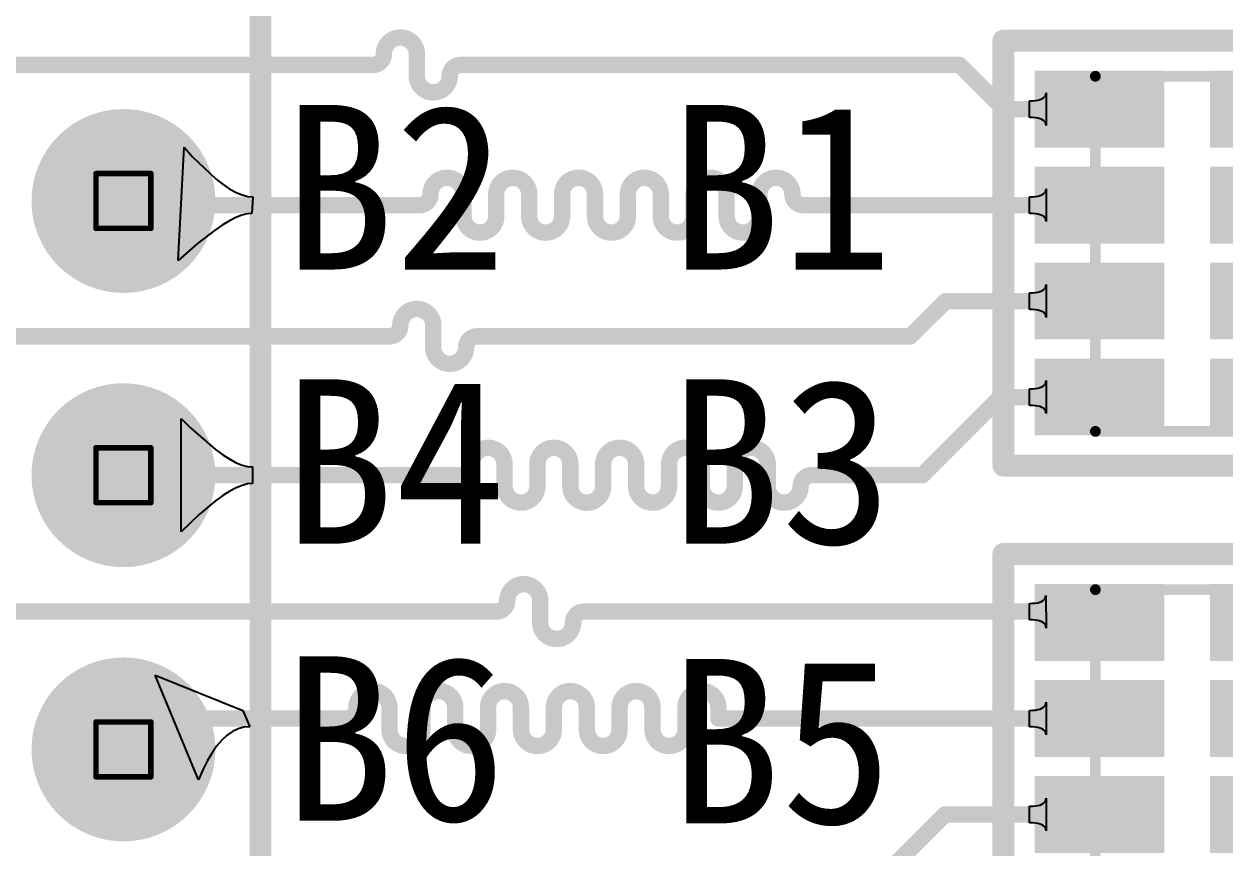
# Model space of a CAD drawing. Header units: millimetres. Extents: x 80 to 220, y 44 to 120.
# Drawn here: x 87.96 to 99.08, y 94.33 to 101.96 of the extents above; entities that cross this region are included whole.
import ezdxf

# ---------------------------------------------------------------- set-up
doc = ezdxf.new("R2010")
doc.units = ezdxf.units.MM
for name, color, linetype in [('BottomLayer', 5, 'Continuous'), ('BottomSolder', 6, 'Continuous'), ('DrillDrawing', 1, 'Continuous'), ('Mechanical13', 56, 'Continuous'), ('MultiLayer', 9, 'Continuous'), ('PadHoleLayer', 156, 'Continuous'), ('TopLayer', 1, 'Continuous'), ('TopOverlay', 2, 'Continuous'), ('TopPaste', 8, 'Continuous'), ('TopSolder', 216, 'Continuous')]:
    doc.layers.add(name, color=color, linetype=linetype)

# ---------------------------------------------------------------- blocks, each defined once
blk = doc.blocks.new('P___HDR2X23_2_54___14')
at = {"layer": 'BottomLayer', "const_width": 0.75}
for points in [[(42.805, 0, 1), (43.555, 0, 1)], [(45.345, 0, 1), (46.095, 0, 1)], [(47.885, 0, 1), (48.635, 0, 1)]]:
    blk.add_lwpolyline(points, format="xyb", close=True, dxfattribs=at)
at = {"layer": 'BottomSolder', "const_width": 0.852}
for points in [[(42.754, 0, 1), (43.606, 0, 1)], [(45.294, 0, 1), (46.146, 0, 1)], [(47.834, 0, 1), (48.686, 0, 1)]]:
    blk.add_lwpolyline(points, format="xyb", close=True, dxfattribs=at)
at = {"layer": 'MultiLayer', "const_width": 0.75}
for points in [[(42.805, 0, 1), (43.555, 0, 1)], [(45.345, 0, 1), (46.095, 0, 1)], [(47.885, 0, 1), (48.635, 0, 1)]]:
    blk.add_lwpolyline(points, format="xyb", close=True, dxfattribs=at)
at = {"layer": 'PadHoleLayer', "const_width": 0.45}
for points in [[(42.955, 0, 1), (43.405, 0, 1)], [(45.495, 0, 1), (45.945, 0, 1)], [(48.035, 0, 1), (48.485, 0, 1)]]:
    blk.add_lwpolyline(points, format="xyb", close=True, dxfattribs=at)
at = {"layer": 'TopLayer', "const_width": 0.75}
for points in [[(42.805, 0, 1), (43.555, 0, 1)], [(45.345, 0, 1), (46.095, 0, 1)], [(47.885, 0, 1), (48.635, 0, 1)]]:
    blk.add_lwpolyline(points, format="xyb", close=True, dxfattribs=at)
at = {"layer": 'TopOverlay', "const_width": 0.2}
blk.add_lwpolyline([(-1.27, -1.27), (57.15, -1.27)], dxfattribs=at)
at = {"layer": 'TopSolder', "const_width": 0.852}
for points in [[(42.754, 0, 1), (43.606, 0, 1)], [(45.294, 0, 1), (46.146, 0, 1)], [(47.834, 0, 1), (48.686, 0, 1)]]:
    blk.add_lwpolyline(points, format="xyb", close=True, dxfattribs=at)
blk = doc.blocks.new('PR4_0603_78')
at = {"layer": 'Mechanical13', "const_width": 0.1}
for points in [[(-1.638, -0.85), (-1.638, 0.85)], [(1.651, 0.85), (-1.638, 0.85)], [(1.651, -0.85), (1.651, 0.85)], [(1.651, -0.85), (-1.638, -0.85)]]:
    blk.add_lwpolyline(points, dxfattribs=at)
at = {"layer": 'Mechanical13', "const_width": 0.05}
for points in [[(-1.663, 0.85, 1), (-1.613, 0.85, 1)], [(-1.663, 0.85, 1), (-1.613, 0.85, 1)], [(1.626, 0.85, 1), (1.676, 0.85, 1)], [(1.626, 0.85, 1), (1.676, 0.85, 1)], [(-1.663, -0.85, 1), (-1.613, -0.85, 1)], [(-1.663, -0.85, 1), (-1.613, -0.85, 1)], [(1.626, -0.85, 1), (1.676, -0.85, 1)], [(1.626, -0.85, 1), (1.676, -0.85, 1)]]:
    blk.add_lwpolyline(points, format="xyb", close=True, dxfattribs=at)
at = {"layer": 'TopLayer'}
for points in [[(-1.079, 0.313), (-1.079, 1.313), (-1.587, 0.313), (-1.587, 1.313)], [(-0.191, 0.313), (-0.191, 1.313), (-0.699, 0.313), (-0.699, 1.313)], [(0.699, 0.313), (0.699, 1.313), (0.191, 0.313), (0.191, 1.313)], [(1.587, 0.313), (1.587, 1.313), (1.079, 0.313), (1.079, 1.313)], [(-1.079, -1.313), (-1.079, -0.313), (-1.587, -1.313), (-1.587, -0.313)], [(-0.191, -1.313), (-0.191, -0.313), (-0.699, -1.313), (-0.699, -0.313)], [(0.699, -1.313), (0.699, -0.313), (0.191, -1.313), (0.191, -0.313)], [(1.587, -1.313), (1.587, -0.313), (1.079, -1.313), (1.079, -0.313)]]:
    blk.add_solid(points, dxfattribs=at)
at = {"layer": 'TopOverlay', "const_width": 0.203}
for points in [[(-1.968, -1.702), (-1.968, 1.702)], [(1.968, 1.702), (-1.968, 1.702)], [(1.968, -1.702), (1.968, 1.702)], [(1.968, -1.702), (-1.968, -1.702)]]:
    blk.add_lwpolyline(points, dxfattribs=at)
at = {"layer": 'TopOverlay', "const_width": 0.102}
for points in [[(-2.019, 1.702, 1), (-1.918, 1.702, 1)], [(-2.019, 1.702, 1), (-1.918, 1.702, 1)], [(1.918, 1.702, 1), (2.019, 1.702, 1)], [(1.918, 1.702, 1), (2.019, 1.702, 1)], [(-2.019, -1.702, 1), (-1.918, -1.702, 1)], [(-2.019, -1.702, 1), (-1.918, -1.702, 1)], [(1.918, -1.702, 1), (2.019, -1.702, 1)], [(1.918, -1.702, 1), (2.019, -1.702, 1)]]:
    blk.add_lwpolyline(points, format="xyb", close=True, dxfattribs=at)
at = {"layer": 'TopPaste'}
for points in [[(-1.079, 0.313), (-1.079, 1.313), (-1.587, 0.313), (-1.587, 1.313)], [(-0.191, 0.313), (-0.191, 1.313), (-0.699, 0.313), (-0.699, 1.313)], [(0.699, 0.313), (0.699, 1.313), (0.191, 0.313), (0.191, 1.313)], [(1.587, 0.313), (1.587, 1.313), (1.079, 0.313), (1.079, 1.313)], [(-1.079, -1.313), (-1.079, -0.313), (-1.587, -1.313), (-1.587, -0.313)], [(-0.191, -1.313), (-0.191, -0.313), (-0.699, -1.313), (-0.699, -0.313)], [(0.699, -1.313), (0.699, -0.313), (0.191, -1.313), (0.191, -0.313)], [(1.587, -1.313), (1.587, -0.313), (1.079, -1.313), (1.079, -0.313)]]:
    blk.add_solid(points, dxfattribs=at)
at = {"layer": 'TopSolder'}
for points in [[(-0.978, 0.211), (-0.978, 1.414), (-1.689, 0.211), (-1.689, 1.414)], [(-0.089, 0.211), (-0.089, 1.414), (-0.8, 0.211), (-0.8, 1.414)], [(0.8, 0.211), (0.8, 1.414), (0.089, 0.211), (0.089, 1.414)], [(1.689, 0.211), (1.689, 1.414), (0.978, 0.211), (0.978, 1.414)], [(-0.978, -1.414), (-0.978, -0.211), (-1.689, -1.414), (-1.689, -0.211)], [(-0.089, -1.414), (-0.089, -0.211), (-0.8, -1.414), (-0.8, -0.211)], [(0.8, -1.414), (0.8, -0.211), (0.089, -1.414), (0.089, -0.211)], [(1.689, -1.414), (1.689, -0.211), (0.978, -1.414), (0.978, -0.211)]]:
    blk.add_solid(points, dxfattribs=at)
blk = doc.blocks.new('PR4_0603_79')
at = {"layer": 'Mechanical13', "const_width": 0.1}
for points in [[(-1.638, -0.85), (-1.638, 0.85)], [(1.651, 0.85), (-1.638, 0.85)], [(1.651, -0.85), (1.651, 0.85)], [(1.651, -0.85), (-1.638, -0.85)]]:
    blk.add_lwpolyline(points, dxfattribs=at)
at = {"layer": 'Mechanical13', "const_width": 0.05}
for points in [[(-1.663, 0.85, 1), (-1.613, 0.85, 1)], [(-1.663, 0.85, 1), (-1.613, 0.85, 1)], [(1.626, 0.85, 1), (1.676, 0.85, 1)], [(1.626, 0.85, 1), (1.676, 0.85, 1)], [(-1.663, -0.85, 1), (-1.613, -0.85, 1)], [(-1.663, -0.85, 1), (-1.613, -0.85, 1)], [(1.626, -0.85, 1), (1.676, -0.85, 1)], [(1.626, -0.85, 1), (1.676, -0.85, 1)]]:
    blk.add_lwpolyline(points, format="xyb", close=True, dxfattribs=at)
at = {"layer": 'TopLayer'}
for points in [[(-1.079, 0.313), (-1.079, 1.313), (-1.587, 0.313), (-1.587, 1.313)], [(-0.191, 0.313), (-0.191, 1.313), (-0.699, 0.313), (-0.699, 1.313)], [(0.699, 0.313), (0.699, 1.313), (0.191, 0.313), (0.191, 1.313)], [(1.587, 0.313), (1.587, 1.313), (1.079, 0.313), (1.079, 1.313)], [(-1.079, -1.313), (-1.079, -0.313), (-1.587, -1.313), (-1.587, -0.313)], [(-0.191, -1.313), (-0.191, -0.313), (-0.699, -1.313), (-0.699, -0.313)], [(0.699, -1.313), (0.699, -0.313), (0.191, -1.313), (0.191, -0.313)], [(1.587, -1.313), (1.587, -0.313), (1.079, -1.313), (1.079, -0.313)]]:
    blk.add_solid(points, dxfattribs=at)
at = {"layer": 'TopOverlay', "const_width": 0.203}
for points in [[(-1.968, -1.702), (-1.968, 1.702)], [(1.968, 1.702), (-1.968, 1.702)], [(1.968, -1.702), (1.968, 1.702)], [(1.968, -1.702), (-1.968, -1.702)]]:
    blk.add_lwpolyline(points, dxfattribs=at)
at = {"layer": 'TopOverlay', "const_width": 0.102}
for points in [[(-2.019, 1.702, 1), (-1.918, 1.702, 1)], [(-2.019, 1.702, 1), (-1.918, 1.702, 1)], [(1.918, 1.702, 1), (2.019, 1.702, 1)], [(1.918, 1.702, 1), (2.019, 1.702, 1)], [(-2.019, -1.702, 1), (-1.918, -1.702, 1)], [(-2.019, -1.702, 1), (-1.918, -1.702, 1)], [(1.918, -1.702, 1), (2.019, -1.702, 1)], [(1.918, -1.702, 1), (2.019, -1.702, 1)]]:
    blk.add_lwpolyline(points, format="xyb", close=True, dxfattribs=at)
at = {"layer": 'TopPaste'}
for points in [[(-1.079, 0.313), (-1.079, 1.313), (-1.587, 0.313), (-1.587, 1.313)], [(-0.191, 0.313), (-0.191, 1.313), (-0.699, 0.313), (-0.699, 1.313)], [(0.699, 0.313), (0.699, 1.313), (0.191, 0.313), (0.191, 1.313)], [(1.587, 0.313), (1.587, 1.313), (1.079, 0.313), (1.079, 1.313)], [(-1.079, -1.313), (-1.079, -0.313), (-1.587, -1.313), (-1.587, -0.313)], [(-0.191, -1.313), (-0.191, -0.313), (-0.699, -1.313), (-0.699, -0.313)], [(0.699, -1.313), (0.699, -0.313), (0.191, -1.313), (0.191, -0.313)], [(1.587, -1.313), (1.587, -0.313), (1.079, -1.313), (1.079, -0.313)]]:
    blk.add_solid(points, dxfattribs=at)
at = {"layer": 'TopSolder'}
for points in [[(-0.978, 0.211), (-0.978, 1.414), (-1.689, 0.211), (-1.689, 1.414)], [(-0.089, 0.211), (-0.089, 1.414), (-0.8, 0.211), (-0.8, 1.414)], [(0.8, 0.211), (0.8, 1.414), (0.089, 0.211), (0.089, 1.414)], [(1.689, 0.211), (1.689, 1.414), (0.978, 0.211), (0.978, 1.414)], [(-0.978, -1.414), (-0.978, -0.211), (-1.689, -1.414), (-1.689, -0.211)], [(-0.089, -1.414), (-0.089, -0.211), (-0.8, -1.414), (-0.8, -0.211)], [(0.8, -1.414), (0.8, -0.211), (0.089, -1.414), (0.089, -0.211)], [(1.689, -1.414), (1.689, -0.211), (0.978, -1.414), (0.978, -0.211)]]:
    blk.add_solid(points, dxfattribs=at)

msp = doc.modelspace()

# ---------------------------------------------------------------- linework, layer by layer
at = {"layer": 'DrillDrawing', "const_width": 0.0508}
for points in [[(88.623, 100.575), (89.131, 100.575)], [(88.623, 100.067), (88.623, 100.575)], [(89.131, 100.067), (89.131, 100.575)], [(88.623, 100.067), (89.131, 100.067)], [(88.623, 98.035), (89.131, 98.035)], [(88.623, 97.527), (88.623, 98.035)], [(89.131, 97.527), (89.131, 98.035)], [(88.623, 97.527), (89.131, 97.527)], [(88.623, 95.495), (89.131, 95.495)], [(88.623, 94.987), (88.623, 95.495)], [(89.131, 94.987), (89.131, 95.495)], [(88.623, 94.987), (89.131, 94.987)]]:
    msp.add_lwpolyline(points, dxfattribs=at)
at = {"layer": 'DrillDrawing', "const_width": 0.0254}
for points in [[(88.61, 100.575, 1), (88.636, 100.575, 1)], [(88.61, 100.575, 1), (88.636, 100.575, 1)], [(89.118, 100.575, 1), (89.144, 100.575, 1)], [(89.118, 100.575, 1), (89.144, 100.575, 1)], [(88.61, 100.067, 1), (88.636, 100.067, 1)], [(88.61, 100.067, 1), (88.636, 100.067, 1)], [(89.118, 100.067, 1), (89.144, 100.067, 1)], [(89.118, 100.067, 1), (89.144, 100.067, 1)], [(88.61, 98.035, 1), (88.636, 98.035, 1)], [(88.61, 98.035, 1), (88.636, 98.035, 1)], [(89.118, 98.035, 1), (89.144, 98.035, 1)], [(89.118, 98.035, 1), (89.144, 98.035, 1)], [(88.61, 97.527, 1), (88.636, 97.527, 1)], [(88.61, 97.527, 1), (88.636, 97.527, 1)], [(89.118, 97.527, 1), (89.144, 97.527, 1)], [(89.118, 97.527, 1), (89.144, 97.527, 1)], [(88.61, 95.495, 1), (88.636, 95.495, 1)], [(88.61, 95.495, 1), (88.636, 95.495, 1)], [(89.118, 95.495, 1), (89.144, 95.495, 1)], [(89.118, 95.495, 1), (89.144, 95.495, 1)], [(88.61, 94.987, 1), (88.636, 94.987, 1)], [(88.61, 94.987, 1), (88.636, 94.987, 1)], [(89.118, 94.987, 1), (89.144, 94.987, 1)], [(89.118, 94.987, 1), (89.144, 94.987, 1)]]:
    msp.add_lwpolyline(points, format="xyb", close=True, dxfattribs=at)
at = {"layer": 'TopLayer'}
for p, q in [((97.326, 101.251), (97.349, 101.255)), ((97.349, 101.255), (97.37, 101.26)), ((97.37, 101.26), (97.387, 101.267)), ((97.387, 101.267), (97.401, 101.275)), ((97.401, 101.275), (97.411, 101.285)), ((97.411, 101.285), (97.419, 101.296)), ((97.419, 101.296), (97.424, 101.309)), ((97.424, 101.309), (97.425, 101.324)), ((97.425, 101.324), (97.425, 101.019)), ((97.27, 101.095), (97.27, 101.248)), ((97.27, 101.248), (97.3, 101.248)), ((97.3, 101.248), (97.326, 101.251)), ((97.3, 101.095), (97.27, 101.095)), ((97.326, 101.092), (97.3, 101.095)), ((97.349, 101.088), (97.326, 101.092)), ((97.37, 101.083), (97.349, 101.088)), ((97.387, 101.076), (97.37, 101.083)), ((97.401, 101.068), (97.387, 101.076)), ((97.411, 101.058), (97.401, 101.068)), ((97.419, 101.047), (97.411, 101.058)), ((97.424, 101.034), (97.419, 101.047)), ((97.425, 101.019), (97.424, 101.034)), ((89.385, 99.769), (89.439, 100.818)), ((89.439, 100.818), (89.518, 100.73)), ((89.518, 100.73), (89.736, 100.524)), ((89.736, 100.524), (89.801, 100.473)), ((89.801, 100.473), (89.863, 100.432)), ((89.863, 100.432), (89.922, 100.4)), ((89.922, 100.4), (89.977, 100.377)), ((89.977, 100.377), (90.028, 100.363)), ((90.028, 100.363), (90.076, 100.359)), ((97.3, 100.359), (97.326, 100.362)), ((97.326, 100.362), (97.349, 100.366)), ((97.349, 100.366), (97.37, 100.371)), ((97.37, 100.371), (97.387, 100.378)), ((97.387, 100.378), (97.401, 100.386)), ((97.401, 100.386), (97.411, 100.396)), ((97.411, 100.396), (97.419, 100.407)), ((97.419, 100.407), (97.424, 100.42)), ((97.424, 100.42), (97.425, 100.435)), ((97.425, 100.435), (97.425, 100.13)), ((90.076, 100.359), (90.068, 100.206)), ((97.27, 100.206), (97.27, 100.359)), ((97.27, 100.359), (97.3, 100.359)), ((89.919, 100.167), (89.859, 100.136)), ((89.974, 100.189), (89.919, 100.167)), ((90.024, 100.202), (89.974, 100.189)), ((90.068, 100.206), (90.024, 100.202)), ((97.3, 100.206), (97.27, 100.206)), ((97.326, 100.203), (97.3, 100.206)), ((97.349, 100.199), (97.326, 100.203)), ((97.37, 100.194), (97.349, 100.199)), ((97.387, 100.187), (97.37, 100.194)), ((97.401, 100.179), (97.387, 100.187)), ((97.411, 100.169), (97.401, 100.179)), ((97.419, 100.158), (97.411, 100.169)), ((97.424, 100.145), (97.419, 100.158)), ((97.425, 100.13), (97.424, 100.145)), ((89.722, 100.049), (89.564, 99.926)), ((89.793, 100.097), (89.722, 100.049)), ((89.859, 100.136), (89.793, 100.097)), ((89.564, 99.926), (89.385, 99.769)), ((97.3, 99.47), (97.326, 99.473)), ((97.326, 99.473), (97.349, 99.477)), ((97.349, 99.477), (97.37, 99.482)), ((97.37, 99.482), (97.387, 99.489)), ((97.387, 99.489), (97.401, 99.497)), ((97.401, 99.497), (97.411, 99.507)), ((97.411, 99.507), (97.419, 99.518)), ((97.419, 99.518), (97.424, 99.531)), ((97.424, 99.531), (97.425, 99.546)), ((97.425, 99.546), (97.425, 99.241)), ((97.27, 99.317), (97.27, 99.47)), ((97.27, 99.47), (97.3, 99.47)), ((97.3, 99.317), (97.27, 99.317)), ((97.326, 99.314), (97.3, 99.317)), ((97.349, 99.31), (97.326, 99.314)), ((97.37, 99.305), (97.349, 99.31)), ((97.387, 99.298), (97.37, 99.305)), ((97.401, 99.29), (97.387, 99.298)), ((97.411, 99.28), (97.401, 99.29)), ((97.419, 99.269), (97.411, 99.28)), ((97.424, 99.256), (97.419, 99.269)), ((97.425, 99.241), (97.424, 99.256)), ((97.27, 98.581), (97.3, 98.581)), ((97.3, 98.581), (97.326, 98.584)), ((97.326, 98.584), (97.349, 98.588)), ((97.349, 98.588), (97.37, 98.593)), ((97.37, 98.593), (97.387, 98.6)), ((97.387, 98.6), (97.401, 98.608)), ((97.401, 98.608), (97.411, 98.618)), ((97.411, 98.618), (97.419, 98.629)), ((97.419, 98.629), (97.424, 98.642)), ((97.424, 98.642), (97.425, 98.657)), ((97.425, 98.657), (97.425, 98.352)), ((97.27, 98.428), (97.27, 98.581)), ((97.3, 98.428), (97.27, 98.428)), ((97.326, 98.425), (97.3, 98.428)), ((97.349, 98.421), (97.326, 98.425)), ((97.37, 98.416), (97.349, 98.421)), ((97.387, 98.409), (97.37, 98.416)), ((97.401, 98.401), (97.387, 98.409)), ((97.411, 98.391), (97.401, 98.401)), ((97.419, 98.38), (97.411, 98.391)), ((97.424, 98.367), (97.419, 98.38)), ((97.425, 98.352), (97.424, 98.367)), ((89.413, 97.256), (89.413, 98.306)), ((89.413, 98.306), (89.498, 98.22)), ((89.498, 98.22), (89.729, 98.018)), ((89.729, 98.018), (89.798, 97.969)), ((89.798, 97.969), (89.862, 97.929)), ((89.862, 97.929), (89.921, 97.897)), ((89.921, 97.897), (89.976, 97.875)), ((89.976, 97.875), (90.027, 97.861)), ((90.027, 97.861), (90.073, 97.857)), ((90.073, 97.857), (90.073, 97.704)), ((90.027, 97.7), (89.976, 97.686)), ((90.073, 97.704), (90.027, 97.7)), ((89.798, 97.592), (89.729, 97.543)), ((89.862, 97.633), (89.798, 97.592)), ((89.921, 97.664), (89.862, 97.633)), ((89.976, 97.686), (89.921, 97.664)), ((89.729, 97.543), (89.58, 97.417)), ((89.58, 97.417), (89.498, 97.341)), ((89.498, 97.341), (89.413, 97.256)), ((97.27, 96.594), (97.299, 96.595)), ((97.27, 96.441), (97.27, 96.594)), ((97.299, 96.595), (97.325, 96.597)), ((97.325, 96.597), (97.348, 96.6)), ((97.348, 96.6), (97.368, 96.606)), ((97.368, 96.606), (97.384, 96.612)), ((97.384, 96.612), (97.398, 96.62)), ((97.398, 96.62), (97.409, 96.63)), ((97.409, 96.63), (97.416, 96.641)), ((97.416, 96.641), (97.421, 96.653)), ((97.421, 96.653), (97.422, 96.667)), ((97.422, 96.667), (97.425, 96.365)), ((97.299, 96.441), (97.27, 96.441)), ((97.326, 96.438), (97.299, 96.441)), ((97.349, 96.435), (97.326, 96.438)), ((97.369, 96.429), (97.349, 96.435)), ((97.386, 96.422), (97.369, 96.429)), ((97.4, 96.414), (97.386, 96.422)), ((97.411, 96.404), (97.4, 96.414)), ((97.419, 96.393), (97.411, 96.404)), ((97.424, 96.38), (97.419, 96.393)), ((97.425, 96.365), (97.424, 96.38)), ((89.573, 94.96), (89.171, 95.93)), ((89.171, 95.93), (89.983, 95.603)), ((89.983, 95.603), (90.047, 95.451)), ((97.27, 95.603), (97.3, 95.604)), ((97.27, 95.451), (97.27, 95.603)), ((97.3, 95.604), (97.326, 95.606)), ((97.326, 95.606), (97.349, 95.61)), ((97.349, 95.61), (97.37, 95.615)), ((97.37, 95.615), (97.387, 95.622)), ((97.387, 95.622), (97.401, 95.631)), ((97.401, 95.631), (97.411, 95.641)), ((97.411, 95.641), (97.419, 95.652)), ((97.419, 95.652), (97.424, 95.665)), ((97.424, 95.665), (97.425, 95.679)), ((97.425, 95.679), (97.425, 95.375)), ((89.838, 95.372), (89.79, 95.328)), ((89.888, 95.407), (89.838, 95.372)), ((89.94, 95.431), (89.888, 95.407)), ((89.992, 95.446), (89.94, 95.431)), ((90.047, 95.451), (89.992, 95.446)), ((97.3, 95.45), (97.27, 95.451)), ((97.326, 95.448), (97.3, 95.45)), ((97.349, 95.444), (97.326, 95.448)), ((97.37, 95.439), (97.349, 95.444)), ((97.387, 95.432), (97.37, 95.439)), ((97.401, 95.423), (97.387, 95.432)), ((97.411, 95.414), (97.401, 95.423)), ((97.419, 95.402), (97.411, 95.414)), ((97.424, 95.389), (97.419, 95.402)), ((97.425, 95.375), (97.424, 95.389)), ((89.743, 95.274), (89.698, 95.21)), ((89.79, 95.328), (89.743, 95.274)), ((89.655, 95.137), (89.613, 95.053)), ((89.698, 95.21), (89.655, 95.137)), ((89.613, 95.053), (89.573, 94.96)), ((97.27, 94.714), (97.3, 94.715)), ((97.27, 94.562), (97.27, 94.714)), ((97.3, 94.715), (97.326, 94.717)), ((97.326, 94.717), (97.349, 94.721)), ((97.349, 94.721), (97.37, 94.726)), ((97.37, 94.726), (97.387, 94.733)), ((97.387, 94.733), (97.401, 94.742)), ((97.401, 94.742), (97.411, 94.752)), ((97.411, 94.752), (97.419, 94.763)), ((97.419, 94.763), (97.424, 94.776)), ((97.424, 94.776), (97.425, 94.79)), ((97.425, 94.79), (97.425, 94.486)), ((97.3, 94.561), (97.27, 94.562)), ((97.326, 94.559), (97.3, 94.561)), ((97.349, 94.555), (97.326, 94.559)), ((97.37, 94.55), (97.349, 94.555)), ((97.387, 94.543), (97.37, 94.55)), ((97.401, 94.534), (97.387, 94.543)), ((97.411, 94.525), (97.401, 94.534)), ((97.419, 94.513), (97.411, 94.525)), ((97.424, 94.5), (97.419, 94.513)), ((97.425, 94.486), (97.424, 94.5))]:
    msp.add_line(p, q, dxfattribs=at)
at = {"layer": 'TopLayer', "const_width": 0.152}
for points in [[(91.29, 101.683, -0.414214), (91.442, 101.835)], [(91.442, 101.835, -0.414214), (91.595, 101.683)], [(91.29, 101.683, -0.414214), (91.188, 101.581)], [(91.9, 101.48, -0.414214), (92.001, 101.581)], [(91.747, 101.327, -0.414214), (91.595, 101.48)], [(91.9, 101.48, -0.414214), (91.747, 101.327)], [(91.722, 100.384, -0.414214), (91.874, 100.536)], [(91.874, 100.536, -0.414214), (92.027, 100.384)], [(92.331, 100.384, -0.414214), (92.484, 100.536)], [(92.484, 100.536, -0.414214), (92.636, 100.384)], [(92.941, 100.384, -0.414214), (93.093, 100.536)], [(93.093, 100.536, -0.414214), (93.246, 100.384)], [(93.551, 100.384, -0.414214), (93.703, 100.536)], [(93.703, 100.536, -0.414214), (93.855, 100.384)], [(94.16, 100.384, -0.414214), (94.313, 100.536)], [(94.313, 100.536, -0.414214), (94.465, 100.384)], [(94.77, 100.384, -0.414214), (94.922, 100.536)], [(94.922, 100.536, -0.414214), (95.075, 100.384)], [(91.722, 100.384, -0.414214), (91.62, 100.282)], [(95.176, 100.282, -0.414214), (95.075, 100.384)], [(92.179, 100.028, -0.414214), (92.027, 100.181)], [(92.331, 100.181, -0.414214), (92.179, 100.028)], [(92.789, 100.028, -0.414214), (92.636, 100.181)], [(92.941, 100.181, -0.414214), (92.789, 100.028)], [(93.398, 100.028, -0.414214), (93.246, 100.181)], [(93.551, 100.181, -0.414214), (93.398, 100.028)], [(94.008, 100.028, -0.414214), (93.855, 100.181)], [(94.16, 100.181, -0.414214), (94.008, 100.028)], [(94.617, 100.028, -0.414214), (94.465, 100.181)], [(94.77, 100.181, -0.414214), (94.617, 100.028)], [(91.442, 99.168, -0.414214), (91.595, 99.321)], [(91.595, 99.321, -0.414214), (91.747, 99.168)], [(91.442, 99.168, -0.414214), (91.341, 99.067)], [(92.052, 98.965, -0.414214), (92.154, 99.067)], [(91.9, 98.813, -0.414214), (91.747, 98.965)], [(92.052, 98.965, -0.414214), (91.9, 98.813)], [(92.103, 97.882, -0.414214), (92.255, 98.035)], [(92.255, 98.035, -0.414214), (92.408, 97.882)], [(92.712, 97.882, -0.414214), (92.865, 98.035)], [(92.865, 98.035, -0.414214), (93.017, 97.882)], [(93.322, 97.882, -0.414214), (93.474, 98.035)], [(93.474, 98.035, -0.414214), (93.627, 97.882)], [(93.932, 97.882, -0.414214), (94.084, 98.035)], [(94.084, 98.035, -0.414214), (94.236, 97.882)], [(94.541, 97.882, -0.414214), (94.694, 98.035)], [(94.694, 98.035, -0.414214), (94.846, 97.882)], [(92.103, 97.882, -0.414214), (92.001, 97.781)], [(95.151, 97.679, -0.414214), (95.252, 97.781)], [(92.56, 97.527, -0.414214), (92.408, 97.679)], [(92.712, 97.679, -0.414214), (92.56, 97.527)], [(93.17, 97.527, -0.414214), (93.017, 97.679)], [(93.322, 97.679, -0.414214), (93.17, 97.527)], [(93.779, 97.527, -0.414214), (93.627, 97.679)], [(93.932, 97.679, -0.414214), (93.779, 97.527)], [(94.389, 97.527, -0.414214), (94.236, 97.679)], [(94.541, 97.679, -0.414214), (94.389, 97.527)], [(94.998, 97.527, -0.414214), (94.846, 97.679)], [(95.151, 97.679, -0.414214), (94.998, 97.527)], [(92.433, 96.619, -0.414214), (92.585, 96.772)], [(92.585, 96.772, -0.414214), (92.738, 96.619)], [(92.433, 96.619, -0.414214), (92.331, 96.518)], [(93.043, 96.416, -0.414214), (93.144, 96.518)], [(92.89, 96.264, -0.414214), (92.738, 96.416)], [(93.043, 96.416, -0.414214), (92.89, 96.264)], [(91.036, 95.629, -0.414214), (91.188, 95.781)], [(91.188, 95.781, -0.414214), (91.341, 95.629)], [(91.646, 95.629, -0.414214), (91.798, 95.781)], [(91.798, 95.781, -0.414214), (91.95, 95.629)], [(92.255, 95.629, -0.414214), (92.408, 95.781)], [(92.408, 95.781, -0.414214), (92.56, 95.629)], [(92.865, 95.629, -0.414214), (93.017, 95.781)], [(93.017, 95.781, -0.414214), (93.17, 95.629)], [(93.474, 95.629, -0.414214), (93.627, 95.781)], [(93.627, 95.781, -0.414214), (93.779, 95.629)], [(94.084, 95.629, -0.414214), (94.236, 95.781)], [(94.236, 95.781, -0.414214), (94.389, 95.629)], [(91.036, 95.629, -0.414214), (90.934, 95.527)], [(91.493, 95.273, -0.414214), (91.341, 95.425)], [(91.646, 95.425, -0.414214), (91.493, 95.273)], [(92.103, 95.273, -0.414214), (91.95, 95.425)], [(92.255, 95.425, -0.414214), (92.103, 95.273)], [(92.712, 95.273, -0.414214), (92.56, 95.425)], [(92.865, 95.425, -0.414214), (92.712, 95.273)], [(93.322, 95.273, -0.414214), (93.17, 95.425)], [(93.474, 95.425, -0.414214), (93.322, 95.273)], [(93.932, 95.273, -0.414214), (93.779, 95.425)], [(94.084, 95.425, -0.414214), (93.932, 95.273)]]:
    msp.add_lwpolyline(points, format="xyb", dxfattribs=at)
at = {"layer": 'TopLayer', "const_width": 0.0762}
for points in [[(91.404, 101.835, 1), (91.48, 101.835, 1)], [(91.404, 101.835, 1), (91.48, 101.835, 1)], [(91.252, 101.683, 1), (91.328, 101.683, 1)], [(91.252, 101.683, 1), (91.328, 101.683, 1)], [(91.557, 101.683, 1), (91.633, 101.683, 1)], [(91.557, 101.683, 1), (91.633, 101.683, 1)], [(91.099, 101.581, 1), (91.176, 101.581, 1)], [(91.099, 101.581, 1), (91.176, 101.581, 1)], [(91.15, 101.581, 1), (91.226, 101.581, 1)], [(91.15, 101.581, 1), (91.226, 101.581, 1)], [(91.557, 101.581, 1), (91.633, 101.581, 1)], [(91.557, 101.581, 1), (91.633, 101.581, 1)], [(91.963, 101.581, 1), (92.039, 101.581, 1)], [(91.963, 101.581, 1), (92.039, 101.581, 1)], [(92.09, 101.581, 1), (92.166, 101.581, 1)], [(92.09, 101.581, 1), (92.166, 101.581, 1)], [(96.586, 101.581, 1), (96.662, 101.581, 1)], [(96.586, 101.581, 1), (96.662, 101.581, 1)], [(91.557, 101.48, 1), (91.633, 101.48, 1)], [(91.557, 101.48, 1), (91.633, 101.48, 1)], [(91.861, 101.48, 1), (91.938, 101.48, 1)], [(91.861, 101.48, 1), (91.938, 101.48, 1)], [(91.709, 101.327, 1), (91.785, 101.327, 1)], [(91.709, 101.327, 1), (91.785, 101.327, 1)], [(96.996, 101.171, 1), (97.072, 101.171, 1)], [(96.996, 101.171, 1), (97.072, 101.171, 1)], [(97.881, 101.171, 1), (97.957, 101.171, 1)], [(91.836, 100.536, 1), (91.912, 100.536, 1)], [(91.836, 100.536, 1), (91.912, 100.536, 1)], [(92.446, 100.536, 1), (92.522, 100.536, 1)], [(92.446, 100.536, 1), (92.522, 100.536, 1)], [(93.055, 100.536, 1), (93.131, 100.536, 1)], [(93.055, 100.536, 1), (93.131, 100.536, 1)], [(93.665, 100.536, 1), (93.741, 100.536, 1)], [(93.665, 100.536, 1), (93.741, 100.536, 1)], [(94.274, 100.536, 1), (94.351, 100.536, 1)], [(94.274, 100.536, 1), (94.351, 100.536, 1)], [(94.884, 100.536, 1), (94.96, 100.536, 1)], [(94.884, 100.536, 1), (94.96, 100.536, 1)], [(91.684, 100.384, 1), (91.76, 100.384, 1)], [(91.684, 100.384, 1), (91.76, 100.384, 1)], [(91.988, 100.384, 1), (92.065, 100.384, 1)], [(91.988, 100.384, 1), (92.065, 100.384, 1)], [(92.293, 100.384, 1), (92.369, 100.384, 1)], [(92.293, 100.384, 1), (92.369, 100.384, 1)], [(92.598, 100.384, 1), (92.674, 100.384, 1)], [(92.598, 100.384, 1), (92.674, 100.384, 1)], [(92.903, 100.384, 1), (92.979, 100.384, 1)], [(92.903, 100.384, 1), (92.979, 100.384, 1)], [(93.208, 100.384, 1), (93.284, 100.384, 1)], [(93.208, 100.384, 1), (93.284, 100.384, 1)], [(93.512, 100.384, 1), (93.589, 100.384, 1)], [(93.512, 100.384, 1), (93.589, 100.384, 1)], [(93.817, 100.384, 1), (93.893, 100.384, 1)], [(93.817, 100.384, 1), (93.893, 100.384, 1)], [(94.122, 100.384, 1), (94.198, 100.384, 1)], [(94.122, 100.384, 1), (94.198, 100.384, 1)], [(94.427, 100.384, 1), (94.503, 100.384, 1)], [(94.427, 100.384, 1), (94.503, 100.384, 1)], [(94.732, 100.384, 1), (94.808, 100.384, 1)], [(94.732, 100.384, 1), (94.808, 100.384, 1)], [(95.036, 100.384, 1), (95.113, 100.384, 1)], [(95.036, 100.384, 1), (95.113, 100.384, 1)], [(88.877, 100.282, 1), (88.953, 100.282, 1)], [(91.531, 100.282, 1), (91.607, 100.282, 1)], [(91.531, 100.282, 1), (91.607, 100.282, 1)], [(91.582, 100.282, 1), (91.658, 100.282, 1)], [(91.582, 100.282, 1), (91.658, 100.282, 1)], [(91.988, 100.282, 1), (92.065, 100.282, 1)], [(91.988, 100.282, 1), (92.065, 100.282, 1)], [(91.988, 100.181, 1), (92.065, 100.181, 1)], [(91.988, 100.181, 1), (92.065, 100.181, 1)], [(92.293, 100.282, 1), (92.369, 100.282, 1)], [(92.293, 100.282, 1), (92.369, 100.282, 1)], [(92.293, 100.181, 1), (92.369, 100.181, 1)], [(92.293, 100.181, 1), (92.369, 100.181, 1)], [(92.598, 100.282, 1), (92.674, 100.282, 1)], [(92.598, 100.282, 1), (92.674, 100.282, 1)], [(92.598, 100.181, 1), (92.674, 100.181, 1)], [(92.598, 100.181, 1), (92.674, 100.181, 1)], [(92.903, 100.282, 1), (92.979, 100.282, 1)], [(92.903, 100.282, 1), (92.979, 100.282, 1)], [(92.903, 100.181, 1), (92.979, 100.181, 1)], [(92.903, 100.181, 1), (92.979, 100.181, 1)], [(93.208, 100.282, 1), (93.284, 100.282, 1)], [(93.208, 100.282, 1), (93.284, 100.282, 1)], [(93.208, 100.181, 1), (93.284, 100.181, 1)], [(93.208, 100.181, 1), (93.284, 100.181, 1)], [(93.512, 100.282, 1), (93.589, 100.282, 1)], [(93.512, 100.282, 1), (93.589, 100.282, 1)], [(93.512, 100.181, 1), (93.589, 100.181, 1)], [(93.512, 100.181, 1), (93.589, 100.181, 1)], [(93.817, 100.282, 1), (93.893, 100.282, 1)], [(93.817, 100.282, 1), (93.893, 100.282, 1)], [(93.817, 100.181, 1), (93.893, 100.181, 1)], [(93.817, 100.181, 1), (93.893, 100.181, 1)], [(94.122, 100.282, 1), (94.198, 100.282, 1)], [(94.122, 100.282, 1), (94.198, 100.282, 1)], [(94.122, 100.181, 1), (94.198, 100.181, 1)], [(94.122, 100.181, 1), (94.198, 100.181, 1)], [(94.427, 100.282, 1), (94.503, 100.282, 1)], [(94.427, 100.282, 1), (94.503, 100.282, 1)], [(94.427, 100.181, 1), (94.503, 100.181, 1)], [(94.427, 100.181, 1), (94.503, 100.181, 1)], [(94.732, 100.282, 1), (94.808, 100.282, 1)], [(94.732, 100.282, 1), (94.808, 100.282, 1)], [(94.732, 100.181, 1), (94.808, 100.181, 1)], [(94.732, 100.181, 1), (94.808, 100.181, 1)], [(95.138, 100.282, 1), (95.214, 100.282, 1)], [(95.138, 100.282, 1), (95.214, 100.282, 1)], [(95.189, 100.282, 1), (95.265, 100.282, 1)], [(95.189, 100.282, 1), (95.265, 100.282, 1)], [(97.881, 100.282, 1), (97.957, 100.282, 1)], [(92.141, 100.028, 1), (92.217, 100.028, 1)], [(92.141, 100.028, 1), (92.217, 100.028, 1)], [(92.75, 100.028, 1), (92.827, 100.028, 1)], [(92.75, 100.028, 1), (92.827, 100.028, 1)], [(93.36, 100.028, 1), (93.436, 100.028, 1)], [(93.36, 100.028, 1), (93.436, 100.028, 1)], [(93.97, 100.028, 1), (94.046, 100.028, 1)], [(93.97, 100.028, 1), (94.046, 100.028, 1)], [(94.579, 100.028, 1), (94.655, 100.028, 1)], [(94.579, 100.028, 1), (94.655, 100.028, 1)], [(91.557, 99.321, 1), (91.633, 99.321, 1)], [(91.557, 99.321, 1), (91.633, 99.321, 1)], [(96.456, 99.393, 1), (96.532, 99.393, 1)], [(96.456, 99.393, 1), (96.532, 99.393, 1)], [(97.881, 99.393, 1), (97.957, 99.393, 1)], [(91.252, 99.067, 1), (91.328, 99.067, 1)], [(91.252, 99.067, 1), (91.328, 99.067, 1)], [(91.303, 99.067, 1), (91.379, 99.067, 1)], [(91.303, 99.067, 1), (91.379, 99.067, 1)], [(91.404, 99.168, 1), (91.48, 99.168, 1)], [(91.404, 99.168, 1), (91.48, 99.168, 1)], [(91.709, 99.168, 1), (91.785, 99.168, 1)], [(91.709, 99.168, 1), (91.785, 99.168, 1)], [(91.709, 99.067, 1), (91.785, 99.067, 1)], [(91.709, 99.067, 1), (91.785, 99.067, 1)], [(92.115, 99.067, 1), (92.192, 99.067, 1)], [(92.115, 99.067, 1), (92.192, 99.067, 1)], [(92.141, 99.067, 1), (92.217, 99.067, 1)], [(92.141, 99.067, 1), (92.217, 99.067, 1)], [(96.129, 99.067, 1), (96.205, 99.067, 1)], [(96.129, 99.067, 1), (96.205, 99.067, 1)], [(91.709, 98.965, 1), (91.785, 98.965, 1)], [(91.709, 98.965, 1), (91.785, 98.965, 1)], [(92.014, 98.965, 1), (92.09, 98.965, 1)], [(92.014, 98.965, 1), (92.09, 98.965, 1)], [(91.861, 98.813, 1), (91.938, 98.813, 1)], [(91.861, 98.813, 1), (91.938, 98.813, 1)], [(96.964, 98.504, 1), (97.04, 98.504, 1)], [(96.964, 98.504, 1), (97.04, 98.504, 1)], [(97.881, 98.504, 1), (97.957, 98.504, 1)], [(92.217, 98.035, 1), (92.293, 98.035, 1)], [(92.217, 98.035, 1), (92.293, 98.035, 1)], [(92.827, 98.035, 1), (92.903, 98.035, 1)], [(92.827, 98.035, 1), (92.903, 98.035, 1)], [(93.436, 98.035, 1), (93.512, 98.035, 1)], [(93.436, 98.035, 1), (93.512, 98.035, 1)], [(94.046, 98.035, 1), (94.122, 98.035, 1)], [(94.046, 98.035, 1), (94.122, 98.035, 1)], [(94.655, 98.035, 1), (94.732, 98.035, 1)], [(94.655, 98.035, 1), (94.732, 98.035, 1)], [(92.065, 97.882, 1), (92.141, 97.882, 1)], [(92.065, 97.882, 1), (92.141, 97.882, 1)], [(92.369, 97.882, 1), (92.446, 97.882, 1)], [(92.369, 97.882, 1), (92.446, 97.882, 1)], [(92.674, 97.882, 1), (92.75, 97.882, 1)], [(92.674, 97.882, 1), (92.75, 97.882, 1)], [(92.979, 97.882, 1), (93.055, 97.882, 1)], [(92.979, 97.882, 1), (93.055, 97.882, 1)], [(93.284, 97.882, 1), (93.36, 97.882, 1)], [(93.284, 97.882, 1), (93.36, 97.882, 1)], [(93.589, 97.882, 1), (93.665, 97.882, 1)], [(93.589, 97.882, 1), (93.665, 97.882, 1)], [(93.893, 97.882, 1), (93.97, 97.882, 1)], [(93.893, 97.882, 1), (93.97, 97.882, 1)], [(94.198, 97.882, 1), (94.274, 97.882, 1)], [(94.198, 97.882, 1), (94.274, 97.882, 1)], [(94.503, 97.882, 1), (94.579, 97.882, 1)], [(94.503, 97.882, 1), (94.579, 97.882, 1)], [(94.808, 97.882, 1), (94.884, 97.882, 1)], [(94.808, 97.882, 1), (94.884, 97.882, 1)], [(88.839, 97.781, 1), (88.915, 97.781, 1)], [(91.912, 97.781, 1), (91.988, 97.781, 1)], [(91.912, 97.781, 1), (91.988, 97.781, 1)], [(91.963, 97.781, 1), (92.039, 97.781, 1)], [(91.963, 97.781, 1), (92.039, 97.781, 1)], [(92.369, 97.781, 1), (92.446, 97.781, 1)], [(92.369, 97.781, 1), (92.446, 97.781, 1)], [(92.674, 97.781, 1), (92.75, 97.781, 1)], [(92.674, 97.781, 1), (92.75, 97.781, 1)], [(92.979, 97.781, 1), (93.055, 97.781, 1)], [(92.979, 97.781, 1), (93.055, 97.781, 1)], [(93.284, 97.781, 1), (93.36, 97.781, 1)], [(93.284, 97.781, 1), (93.36, 97.781, 1)], [(93.589, 97.781, 1), (93.665, 97.781, 1)], [(93.589, 97.781, 1), (93.665, 97.781, 1)], [(93.893, 97.781, 1), (93.97, 97.781, 1)], [(93.893, 97.781, 1), (93.97, 97.781, 1)], [(94.198, 97.781, 1), (94.274, 97.781, 1)], [(94.198, 97.781, 1), (94.274, 97.781, 1)], [(94.503, 97.781, 1), (94.579, 97.781, 1)], [(94.503, 97.781, 1), (94.579, 97.781, 1)], [(94.808, 97.781, 1), (94.884, 97.781, 1)], [(94.808, 97.781, 1), (94.884, 97.781, 1)], [(95.214, 97.781, 1), (95.29, 97.781, 1)], [(95.214, 97.781, 1), (95.29, 97.781, 1)], [(96.24, 97.781, 1), (96.316, 97.781, 1)], [(96.24, 97.781, 1), (96.316, 97.781, 1)], [(92.369, 97.679, 1), (92.446, 97.679, 1)], [(92.369, 97.679, 1), (92.446, 97.679, 1)], [(92.674, 97.679, 1), (92.75, 97.679, 1)], [(92.674, 97.679, 1), (92.75, 97.679, 1)], [(92.979, 97.679, 1), (93.055, 97.679, 1)], [(92.979, 97.679, 1), (93.055, 97.679, 1)], [(93.284, 97.679, 1), (93.36, 97.679, 1)], [(93.284, 97.679, 1), (93.36, 97.679, 1)], [(93.589, 97.679, 1), (93.665, 97.679, 1)], [(93.589, 97.679, 1), (93.665, 97.679, 1)], [(93.893, 97.679, 1), (93.97, 97.679, 1)], [(93.893, 97.679, 1), (93.97, 97.679, 1)], [(94.198, 97.679, 1), (94.274, 97.679, 1)], [(94.198, 97.679, 1), (94.274, 97.679, 1)], [(94.503, 97.679, 1), (94.579, 97.679, 1)], [(94.503, 97.679, 1), (94.579, 97.679, 1)], [(94.808, 97.679, 1), (94.884, 97.679, 1)], [(94.808, 97.679, 1), (94.884, 97.679, 1)], [(95.113, 97.679, 1), (95.189, 97.679, 1)], [(95.113, 97.679, 1), (95.189, 97.679, 1)], [(92.522, 97.527, 1), (92.598, 97.527, 1)], [(92.522, 97.527, 1), (92.598, 97.527, 1)], [(93.131, 97.527, 1), (93.208, 97.527, 1)], [(93.131, 97.527, 1), (93.208, 97.527, 1)], [(93.741, 97.527, 1), (93.817, 97.527, 1)], [(93.741, 97.527, 1), (93.817, 97.527, 1)], [(94.351, 97.527, 1), (94.427, 97.527, 1)], [(94.351, 97.527, 1), (94.427, 97.527, 1)], [(94.96, 97.527, 1), (95.036, 97.527, 1)], [(94.96, 97.527, 1), (95.036, 97.527, 1)], [(92.547, 96.772, 1), (92.623, 96.772, 1)], [(92.547, 96.772, 1), (92.623, 96.772, 1)], [(92.395, 96.619, 1), (92.471, 96.619, 1)], [(92.395, 96.619, 1), (92.471, 96.619, 1)], [(92.7, 96.619, 1), (92.776, 96.619, 1)], [(92.7, 96.619, 1), (92.776, 96.619, 1)], [(92.242, 96.518, 1), (92.319, 96.518, 1)], [(92.242, 96.518, 1), (92.319, 96.518, 1)], [(92.293, 96.518, 1), (92.369, 96.518, 1)], [(92.293, 96.518, 1), (92.369, 96.518, 1)], [(92.7, 96.518, 1), (92.776, 96.518, 1)], [(92.7, 96.518, 1), (92.776, 96.518, 1)], [(93.106, 96.518, 1), (93.182, 96.518, 1)], [(93.106, 96.518, 1), (93.182, 96.518, 1)], [(97.78, 96.518, 1), (97.856, 96.518, 1)], [(92.7, 96.416, 1), (92.776, 96.416, 1)], [(92.7, 96.416, 1), (92.776, 96.416, 1)], [(93.004, 96.416, 1), (93.081, 96.416, 1)], [(93.004, 96.416, 1), (93.081, 96.416, 1)], [(92.852, 96.264, 1), (92.928, 96.264, 1)], [(92.852, 96.264, 1), (92.928, 96.264, 1)], [(91.15, 95.781, 1), (91.226, 95.781, 1)], [(91.15, 95.781, 1), (91.226, 95.781, 1)], [(91.76, 95.781, 1), (91.836, 95.781, 1)], [(91.76, 95.781, 1), (91.836, 95.781, 1)], [(92.369, 95.781, 1), (92.446, 95.781, 1)], [(92.369, 95.781, 1), (92.446, 95.781, 1)], [(92.979, 95.781, 1), (93.055, 95.781, 1)], [(92.979, 95.781, 1), (93.055, 95.781, 1)], [(93.589, 95.781, 1), (93.665, 95.781, 1)], [(93.589, 95.781, 1), (93.665, 95.781, 1)], [(94.198, 95.781, 1), (94.274, 95.781, 1)], [(94.198, 95.781, 1), (94.274, 95.781, 1)], [(90.998, 95.629, 1), (91.074, 95.629, 1)], [(90.998, 95.629, 1), (91.074, 95.629, 1)], [(91.303, 95.629, 1), (91.379, 95.629, 1)], [(91.303, 95.629, 1), (91.379, 95.629, 1)], [(91.607, 95.629, 1), (91.684, 95.629, 1)], [(91.607, 95.629, 1), (91.684, 95.629, 1)], [(91.912, 95.629, 1), (91.988, 95.629, 1)], [(91.912, 95.629, 1), (91.988, 95.629, 1)], [(92.217, 95.629, 1), (92.293, 95.629, 1)], [(92.217, 95.629, 1), (92.293, 95.629, 1)], [(92.522, 95.629, 1), (92.598, 95.629, 1)], [(92.522, 95.629, 1), (92.598, 95.629, 1)], [(92.827, 95.629, 1), (92.903, 95.629, 1)], [(92.827, 95.629, 1), (92.903, 95.629, 1)], [(93.131, 95.629, 1), (93.208, 95.629, 1)], [(93.131, 95.629, 1), (93.208, 95.629, 1)], [(93.436, 95.629, 1), (93.512, 95.629, 1)], [(93.436, 95.629, 1), (93.512, 95.629, 1)], [(93.741, 95.629, 1), (93.817, 95.629, 1)], [(93.741, 95.629, 1), (93.817, 95.629, 1)], [(94.046, 95.629, 1), (94.122, 95.629, 1)], [(94.046, 95.629, 1), (94.122, 95.629, 1)], [(94.351, 95.629, 1), (94.427, 95.629, 1)], [(94.351, 95.629, 1), (94.427, 95.629, 1)], [(89.49, 95.527, 1), (89.566, 95.527, 1)], [(89.49, 95.527, 1), (89.566, 95.527, 1)], [(90.845, 95.527, 1), (90.922, 95.527, 1)], [(90.845, 95.527, 1), (90.922, 95.527, 1)], [(90.896, 95.527, 1), (90.972, 95.527, 1)], [(90.896, 95.527, 1), (90.972, 95.527, 1)], [(91.303, 95.527, 1), (91.379, 95.527, 1)], [(91.303, 95.527, 1), (91.379, 95.527, 1)], [(91.607, 95.527, 1), (91.684, 95.527, 1)], [(91.607, 95.527, 1), (91.684, 95.527, 1)], [(91.912, 95.527, 1), (91.988, 95.527, 1)], [(91.912, 95.527, 1), (91.988, 95.527, 1)], [(92.217, 95.527, 1), (92.293, 95.527, 1)], [(92.217, 95.527, 1), (92.293, 95.527, 1)], [(92.522, 95.527, 1), (92.598, 95.527, 1)], [(92.522, 95.527, 1), (92.598, 95.527, 1)], [(92.827, 95.527, 1), (92.903, 95.527, 1)], [(92.827, 95.527, 1), (92.903, 95.527, 1)], [(93.131, 95.527, 1), (93.208, 95.527, 1)], [(93.131, 95.527, 1), (93.208, 95.527, 1)], [(93.436, 95.527, 1), (93.512, 95.527, 1)], [(93.436, 95.527, 1), (93.512, 95.527, 1)], [(93.741, 95.527, 1), (93.817, 95.527, 1)], [(93.741, 95.527, 1), (93.817, 95.527, 1)], [(94.046, 95.527, 1), (94.122, 95.527, 1)], [(94.046, 95.527, 1), (94.122, 95.527, 1)], [(94.351, 95.527, 1), (94.427, 95.527, 1)], [(94.351, 95.527, 1), (94.427, 95.527, 1)], [(97.881, 95.527, 1), (97.957, 95.527, 1)], [(91.303, 95.425, 1), (91.379, 95.425, 1)], [(91.303, 95.425, 1), (91.379, 95.425, 1)], [(91.607, 95.425, 1), (91.684, 95.425, 1)], [(91.607, 95.425, 1), (91.684, 95.425, 1)], [(91.912, 95.425, 1), (91.988, 95.425, 1)], [(91.912, 95.425, 1), (91.988, 95.425, 1)], [(92.217, 95.425, 1), (92.293, 95.425, 1)], [(92.217, 95.425, 1), (92.293, 95.425, 1)], [(92.522, 95.425, 1), (92.598, 95.425, 1)], [(92.522, 95.425, 1), (92.598, 95.425, 1)], [(92.827, 95.425, 1), (92.903, 95.425, 1)], [(92.827, 95.425, 1), (92.903, 95.425, 1)], [(93.131, 95.425, 1), (93.208, 95.425, 1)], [(93.131, 95.425, 1), (93.208, 95.425, 1)], [(93.436, 95.425, 1), (93.512, 95.425, 1)], [(93.436, 95.425, 1), (93.512, 95.425, 1)], [(93.741, 95.425, 1), (93.817, 95.425, 1)], [(93.741, 95.425, 1), (93.817, 95.425, 1)], [(94.046, 95.425, 1), (94.122, 95.425, 1)], [(94.046, 95.425, 1), (94.122, 95.425, 1)], [(89.204, 95.241, 1), (89.28, 95.241, 1)], [(91.455, 95.273, 1), (91.531, 95.273, 1)], [(91.455, 95.273, 1), (91.531, 95.273, 1)], [(92.065, 95.273, 1), (92.141, 95.273, 1)], [(92.065, 95.273, 1), (92.141, 95.273, 1)], [(92.674, 95.273, 1), (92.75, 95.273, 1)], [(92.674, 95.273, 1), (92.75, 95.273, 1)], [(93.284, 95.273, 1), (93.36, 95.273, 1)], [(93.284, 95.273, 1), (93.36, 95.273, 1)], [(93.893, 95.273, 1), (93.97, 95.273, 1)], [(93.893, 95.273, 1), (93.97, 95.273, 1)], [(96.45, 94.638, 1), (96.526, 94.638, 1)], [(96.45, 94.638, 1), (96.526, 94.638, 1)], [(97.881, 94.638, 1), (97.957, 94.638, 1)]]:
    msp.add_lwpolyline(points, format="xyb", close=True, dxfattribs=at)
at = {"layer": 'TopLayer', "const_width": 0.152}
for points in [[(91.595, 101.581), (91.595, 101.683)], [(87.616, 101.581), (91.138, 101.581)], [(91.138, 101.581), (91.188, 101.581)], [(91.595, 101.48), (91.595, 101.581)], [(92.001, 101.581), (92.128, 101.581)], [(92.128, 101.581), (96.624, 101.581)], [(96.624, 101.581), (97.034, 101.171)], [(97.034, 101.171), (97.919, 101.171)], [(92.027, 100.282), (92.027, 100.384)], [(92.331, 100.282), (92.331, 100.384)], [(92.636, 100.282), (92.636, 100.384)], [(92.941, 100.282), (92.941, 100.384)], [(93.246, 100.282), (93.246, 100.384)], [(93.551, 100.282), (93.551, 100.384)], [(93.855, 100.282), (93.855, 100.384)], [(94.16, 100.282), (94.16, 100.384)], [(94.465, 100.282), (94.465, 100.384)], [(94.77, 100.282), (94.77, 100.384)], [(88.915, 100.282), (91.569, 100.282)], [(91.569, 100.282), (91.62, 100.282)], [(92.027, 100.181), (92.027, 100.282)], [(92.331, 100.181), (92.331, 100.282)], [(92.636, 100.181), (92.636, 100.282)], [(92.941, 100.181), (92.941, 100.282)], [(93.246, 100.181), (93.246, 100.282)], [(93.551, 100.181), (93.551, 100.282)], [(93.855, 100.181), (93.855, 100.282)], [(94.16, 100.181), (94.16, 100.282)], [(94.465, 100.181), (94.465, 100.282)], [(94.77, 100.181), (94.77, 100.282)], [(95.176, 100.282), (95.227, 100.282)], [(95.227, 100.282), (97.919, 100.282)], [(96.167, 99.067), (96.494, 99.393)], [(96.494, 99.393), (97.919, 99.393)], [(87.591, 99.067), (91.29, 99.067)], [(91.29, 99.067), (91.341, 99.067)], [(91.747, 99.067), (91.747, 99.168)], [(91.747, 98.965), (91.747, 99.067)], [(92.154, 99.067), (92.179, 99.067)], [(92.179, 99.067), (96.167, 99.067)], [(96.278, 97.781), (97.002, 98.504)], [(97.002, 98.504), (97.919, 98.504)], [(92.408, 97.781), (92.408, 97.882)], [(92.712, 97.781), (92.712, 97.882)], [(93.017, 97.781), (93.017, 97.882)], [(93.322, 97.781), (93.322, 97.882)], [(93.627, 97.781), (93.627, 97.882)], [(93.932, 97.781), (93.932, 97.882)], [(94.236, 97.781), (94.236, 97.882)], [(94.541, 97.781), (94.541, 97.882)], [(94.846, 97.781), (94.846, 97.882)], [(88.877, 97.781), (91.95, 97.781)], [(91.95, 97.781), (92.001, 97.781)], [(92.408, 97.679), (92.408, 97.781)], [(92.712, 97.679), (92.712, 97.781)], [(93.017, 97.679), (93.017, 97.781)], [(93.322, 97.679), (93.322, 97.781)], [(93.627, 97.679), (93.627, 97.781)], [(93.932, 97.679), (93.932, 97.781)], [(94.236, 97.679), (94.236, 97.781)], [(94.541, 97.679), (94.541, 97.781)], [(94.846, 97.679), (94.846, 97.781)], [(95.252, 97.781), (96.278, 97.781)], [(92.738, 96.518), (92.738, 96.619)], [(87.6, 96.518), (92.281, 96.518)], [(92.281, 96.518), (92.331, 96.518)], [(92.738, 96.416), (92.738, 96.518)], [(93.144, 96.518), (97.818, 96.518)], [(91.341, 95.527), (91.341, 95.629)], [(91.646, 95.527), (91.646, 95.629)], [(91.95, 95.527), (91.95, 95.629)], [(92.255, 95.527), (92.255, 95.629)], [(92.56, 95.527), (92.56, 95.629)], [(92.865, 95.527), (92.865, 95.629)], [(93.17, 95.527), (93.17, 95.629)], [(93.474, 95.527), (93.474, 95.629)], [(93.779, 95.527), (93.779, 95.629)], [(94.084, 95.527), (94.084, 95.629)], [(94.389, 95.527), (94.389, 95.629)], [(89.242, 95.241), (89.528, 95.527)], [(89.528, 95.527), (90.884, 95.527)], [(90.884, 95.527), (90.934, 95.527)], [(91.341, 95.425), (91.341, 95.527)], [(91.646, 95.425), (91.646, 95.527)], [(91.95, 95.425), (91.95, 95.527)], [(92.255, 95.425), (92.255, 95.527)], [(92.56, 95.425), (92.56, 95.527)], [(92.865, 95.425), (92.865, 95.527)], [(93.17, 95.425), (93.17, 95.527)], [(93.474, 95.425), (93.474, 95.527)], [(93.779, 95.425), (93.779, 95.527)], [(94.084, 95.425), (94.084, 95.527)], [(94.389, 95.527), (97.919, 95.527)], [(95.837, 93.987), (96.488, 94.638)], [(96.488, 94.638), (97.919, 94.638)]]:
    msp.add_lwpolyline(points, dxfattribs=at)

# ---------------------------------------------------------------- block references
for name, p, rotation in [('P___HDR2X23_2_54___14', (88.877, 52.061), 90), ('PR4_0603_79', (98.732, 99.838), 270), ('PR4_0603_78', (98.732, 95.083), 270)]:
    msp.add_blockref(name, p, dxfattribs=dict(rotation=rotation))

# ---------------------------------------------------------------- texts
at = {"layer": 'TopOverlay'}
for s, p in [('B2', (90.35, 99.686)), ('B1', (93.932, 99.686)), ('B4', (90.35, 97.146)), ('B3', (93.932, 97.146)), ('B6', (90.35, 94.58)), ('B5', (93.932, 94.555))]:
    msp.add_text(s, height=1.524, rotation=360, dxfattribs=at).set_placement(p)

doc.saveas('drawing.dxf')
